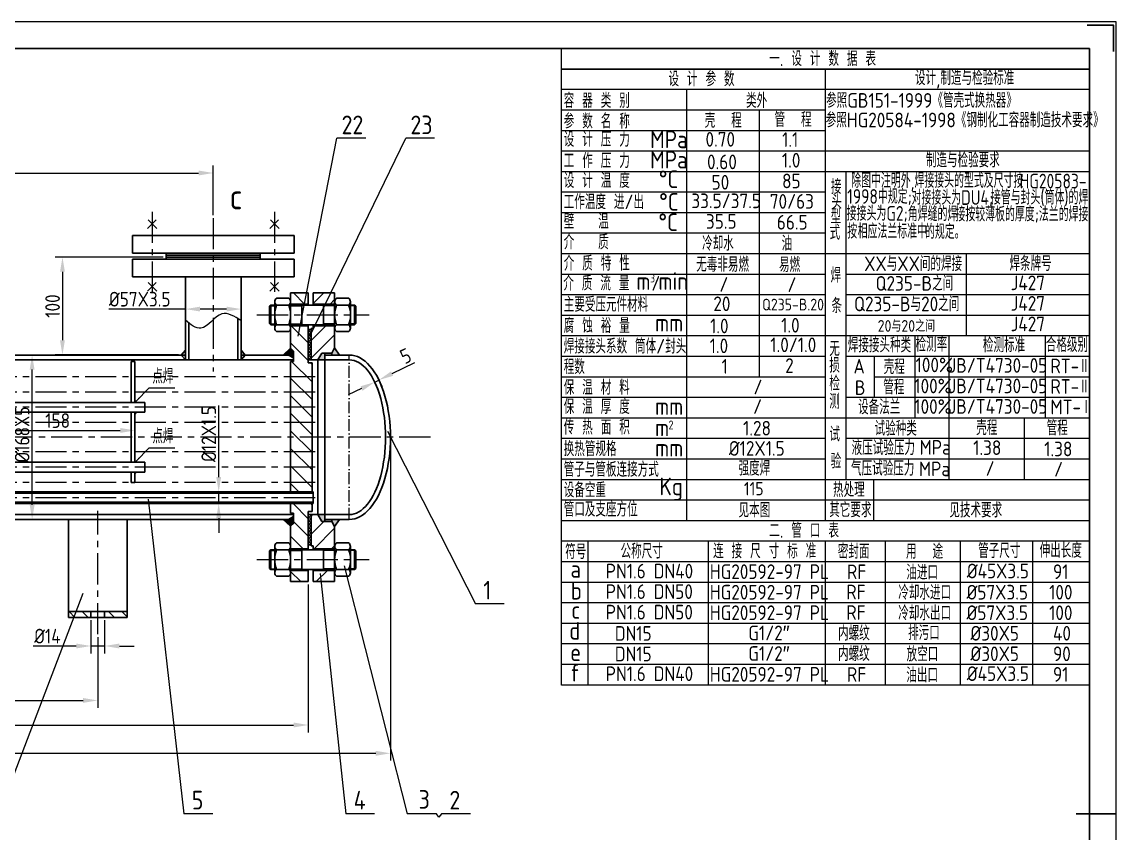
# Paper-space layout 'Gb A1 标题栏' of a CAD drawing. Extents: x 3562 to 5852, y -8842 to -7224.
# Drawn here: x 4735 to 5852, y -8053 to -7224 of the extents above; entities that cross this region are included whole.
import ezdxf

# ---------------------------------------------------------------- set-up
doc = ezdxf.new("R2010")
doc.units = 0
doc.linetypes.add('ACAD_ISO10W100', pattern=[18, 12, -3, 0, -3])
doc.linetypes.add('CENTER', pattern=[50.8, 31.75, -6.35, 6.35, -6.35])
doc.layers.get('Defpoints').update_dxf_attribs({"linetype": 'CONTINUOUS', "lineweight": 15})
for name, color, linetype, lineweight in [('一般注释', 5, 'CONTINUOUS', 15), ('中心线', 1, 'CENTER', 15), ('单点划线', 6, 'ACAD_ISO10W100', 15), ('可见轮廓线', 7, 'CONTINUOUS', 30), ('图框_内框线', 5, 'CONTINUOUS', 30), ('图框_外框线', 7, 'CONTINUOUS', 15), ('图框_角线', 5, 'CONTINUOUS', 30), ('填充剖面线', 3, 'CONTINUOUS', 15), ('尺寸标注', 5, 'CONTINUOUS', 15), ('细实线', 2, 'CONTINUOUS', 15)]:
    doc.layers.add(name, color=color, linetype=linetype, lineweight=lineweight)
doc.styles.get("Standard").update_dxf_attribs({"font": 'gbenor.shx', "bigfont": 'gbcbig.shx'})
doc.styles.add('STYLE3', font='gbenor.shx', dxfattribs={"height": 4, "bigfont": 'gbcbig.shx'})
doc.styles.add('件号及接点字头', font='gbenor.shx', dxfattribs={"height": 7, "bigfont": 'gbcbig.shx'})
doc.styles.add('工程字', font='gbenor.shx', dxfattribs={"bigfont": 'gbcbig.shx'})
doc.styles.add('管口名称', font='gbenor.shx', dxfattribs={"height": 10, "bigfont": 'gbcbig.shx'})
doc.dimstyles.new('GB-5', dxfattribs={"dimtxt": 5, "dimasz": 5, "dimexe": 2.5, "dimexo": 1, "dimgap": 0.875, "dimtad": 1, "dimdsep": 46, "dimtxsty": '工程字', "dimcen": 5, "dimadec": 0, "dimazin": 0, "dimtfac": 0.7, "dimtix": 1, "dimtmove": 0, "dimatfit": 3, "dimfxl": 0, "dimtzin": 0, "dimarcsym": 0})
pattern_1 = [(135, (8971.8913, 0), (1.7960512, 1.7960512), []), (45, (8971.8913, 0), (1.7960512, -1.7960512), [])]

# ---------------------------------------------------------------- blocks, each defined once
blk = doc.blocks.new('*D47')
at = {"layer": 'Defpoints', "color": 0}
for p in [(4901.6, -7512.6), (4901.6, -7517.5), (4958.6, -7512.6)]:
    blk.add_point(p, dxfattribs=at)
at = {"layer": '尺寸标注', "color": 0, "lineweight": -2}
for p, q in [((4901.6, -7517.5), (4823.3, -7517.5)), ((4901.6, -7515.6), (4901.6, -7525)), ((4943.6, -7517.5), (4916.6, -7517.5)), ((4958.6, -7515.6), (4958.6, -7525))]:
    blk.add_line(p, q, dxfattribs=at)
at = {"layer": '尺寸标注', "color": 0}
for points in [[(4916.6, -7515), (4916.6, -7520), (4901.6, -7517.5)], [(4943.6, -7515), (4943.6, -7520), (4958.6, -7517.5)]]:
    blk.add_solid(points, dxfattribs=at)
at = {"layer": '尺寸标注', "color": 0, "insert": (4854.9, -7507.4), "char_height": 15, "attachment_point": 5, "style": '工程字'}
blk.add_mtext('%%C57X3.5', dxfattribs=at)
blk = doc.blocks.new('*D48')
at = {"layer": 'Defpoints', "color": 0}
for p in [(4882, -7464.4), (4776, -7564.4), (4897.4, -7564.4)]:
    blk.add_point(p, dxfattribs=at)
at = {"layer": '尺寸标注', "color": 0, "lineweight": -2}
for p, q in [((4879, -7464.4), (4768.5, -7464.4)), ((4776, -7479.4), (4776, -7549.4)), ((4894.4, -7564.4), (4768.5, -7564.4))]:
    blk.add_line(p, q, dxfattribs=at)
at = {"layer": '尺寸标注', "color": 0}
for points in [[(4773.5, -7479.4), (4778.5, -7479.4), (4776, -7464.4)], [(4773.5, -7549.4), (4778.5, -7549.4), (4776, -7564.4)]]:
    blk.add_solid(points, dxfattribs=at)
at = {"layer": '尺寸标注', "color": 0, "insert": (4765.9, -7514.4), "char_height": 15, "attachment_point": 5, "rotation": 90, "style": '工程字'}
blk.add_mtext('100', dxfattribs=at)
blk = doc.blocks.new('*D49')
at = {"layer": 'Defpoints', "color": 0}
for p in [(4930.1, -7378.5), (4139.1, -7424.7), (4930.1, -7424.7)]:
    blk.add_point(p, dxfattribs=at)
at = {"layer": '尺寸标注', "color": 0, "lineweight": -2}
for p, q in [((4139.1, -7421.7), (4139.1, -7371)), ((4930.1, -7421.7), (4930.1, -7371)), ((4154.1, -7378.5), (4915.1, -7378.5))]:
    blk.add_line(p, q, dxfattribs=at)
at = {"layer": '尺寸标注', "color": 0}
for points in [[(4154.1, -7376), (4154.1, -7381), (4139.1, -7378.5)], [(4915.1, -7376), (4915.1, -7381), (4930.1, -7378.5)]]:
    blk.add_solid(points, dxfattribs=at)
at = {"layer": '尺寸标注', "color": 0, "insert": (4534.6, -7368.4), "char_height": 15, "attachment_point": 5, "style": '工程字'}
blk.add_mtext('791', dxfattribs=at)
blk = doc.blocks.new('*D50')
at = {"layer": 'Defpoints', "color": 0}
for p in [(4042.1, -7795.9), (5027.1, -7795.9), (5027.1, -7942.4)]:
    blk.add_point(p, dxfattribs=at)
at = {"layer": '尺寸标注', "color": 0, "lineweight": -2}
for p, q in [((4042.1, -7798.9), (4042.1, -7949.9)), ((5027.1, -7798.9), (5027.1, -7949.9)), ((4057.1, -7942.4), (5012.1, -7942.4))]:
    blk.add_line(p, q, dxfattribs=at)
at = {"layer": '尺寸标注', "color": 0}
for points in [[(4057.1, -7939.9), (4057.1, -7944.9), (4042.1, -7942.4)], [(5012.1, -7939.9), (5012.1, -7944.9), (5027.1, -7942.4)]]:
    blk.add_solid(points, dxfattribs=at)
at = {"layer": '尺寸标注', "color": 0, "insert": (4536.1, -7932.3), "char_height": 15, "attachment_point": 5, "style": '工程字'}
blk.add_mtext('985', dxfattribs=at)
blk = doc.blocks.new('*D51')
at = {"layer": 'Defpoints', "color": 0}
for p in [(4257.1, -7849.5), (4812.1, -7849.5), (4812.1, -7917.3)]:
    blk.add_point(p, dxfattribs=at)
at = {"layer": '尺寸标注', "color": 0, "lineweight": -2}
for p, q in [((4257.1, -7852.5), (4257.1, -7924.8)), ((4812.1, -7852.5), (4812.1, -7924.8)), ((4272.1, -7917.3), (4797.1, -7917.3))]:
    blk.add_line(p, q, dxfattribs=at)
at = {"layer": '尺寸标注', "color": 0}
for points in [[(4272.1, -7914.8), (4272.1, -7919.8), (4257.1, -7917.3)], [(4797.1, -7914.8), (4797.1, -7919.8), (4812.1, -7917.3)]]:
    blk.add_solid(points, dxfattribs=at)
at = {"layer": '尺寸标注', "color": 0, "insert": (4535.8, -7907.2), "char_height": 15, "attachment_point": 5, "style": '工程字'}
blk.add_mtext('555', dxfattribs=at)
blk = doc.blocks.new('*D53')
at = {"layer": 'Defpoints', "color": 0}
for p in [(5111.1, -7648.4), (3852.8, -7838.4), (5111.1, -7971.3)]:
    blk.add_point(p, dxfattribs=at)
at = {"layer": '尺寸标注', "color": 0, "lineweight": -2}
for p, q in [((5111.1, -7651.4), (5111.1, -7978.8)), ((3852.8, -7841.4), (3852.8, -7978.8)), ((3867.8, -7971.3), (5096.1, -7971.3))]:
    blk.add_line(p, q, dxfattribs=at)
at = {"layer": '尺寸标注', "color": 0}
for points in [[(3867.8, -7968.8), (3867.8, -7973.8), (3852.8, -7971.3)], [(5096.1, -7968.8), (5096.1, -7973.8), (5111.1, -7971.3)]]:
    blk.add_solid(points, dxfattribs=at)
at = {"layer": '尺寸标注', "color": 0, "insert": (4536.5, -7961.2), "char_height": 15, "attachment_point": 5, "style": '工程字'}
blk.add_mtext('1258', dxfattribs=at)
blk = doc.blocks.new('*D54')
at = {"layer": 'Defpoints', "color": 0}
for p in [(4626, -7564.4), (4745, -7564.4), (4626, -7732.4)]:
    blk.add_point(p, dxfattribs=at)
at = {"layer": '尺寸标注', "color": 0, "lineweight": -2}
for p, q in [((4629, -7564.4), (4752.5, -7564.4)), ((4745, -7717.4), (4745, -7579.4)), ((4629, -7732.4), (4752.5, -7732.4))]:
    blk.add_line(p, q, dxfattribs=at)
at = {"layer": '尺寸标注', "color": 0}
for points in [[(4742.5, -7579.4), (4747.5, -7579.4), (4745, -7564.4)], [(4742.5, -7717.4), (4747.5, -7717.4), (4745, -7732.4)]]:
    blk.add_solid(points, dxfattribs=at)
at = {"layer": '尺寸标注', "color": 0, "insert": (4734.8, -7645.7), "char_height": 15, "attachment_point": 5, "rotation": 90, "style": '工程字'}
blk.add_mtext('%%C168X5', dxfattribs=at)
blk = doc.blocks.new('*D59')
at = {"layer": 'Defpoints', "color": 0}
for p in [(4692.1, -7645.6), (4850.1, -7641.5), (4850.1, -7645.6)]:
    blk.add_point(p, dxfattribs=at)
at = {"layer": '尺寸标注', "color": 0, "lineweight": -2}
for p, q in [((4692.1, -7642.6), (4692.1, -7634)), ((4850.1, -7642.6), (4850.1, -7634)), ((4707.1, -7641.5), (4835.1, -7641.5))]:
    blk.add_line(p, q, dxfattribs=at)
at = {"layer": '尺寸标注', "color": 0}
for points in [[(4707.1, -7639), (4707.1, -7644), (4692.1, -7641.5)], [(4835.1, -7639), (4835.1, -7644), (4850.1, -7641.5)]]:
    blk.add_solid(points, dxfattribs=at)
at = {"layer": '尺寸标注', "color": 0, "insert": (4771.1, -7631.4), "char_height": 15, "attachment_point": 5, "style": '工程字'}
blk.add_mtext('158', dxfattribs=at)
blk = doc.blocks.new('*D60')
at = {"layer": 'Defpoints', "color": 0}
for p in [(4805.1, -7832.4), (4819.1, -7832.4), (4819.1, -7861.7)]:
    blk.add_point(p, dxfattribs=at)
at = {"layer": '尺寸标注', "color": 0, "lineweight": -2}
for p, q in [((4805.1, -7835.4), (4805.1, -7869.2)), ((4819.1, -7835.4), (4819.1, -7869.2)), ((4790.1, -7861.7), (4746.1, -7861.7)), ((4819.1, -7861.7), (4805.1, -7861.7)), ((4834.1, -7861.7), (4849.1, -7861.7))]:
    blk.add_line(p, q, dxfattribs=at)
at = {"layer": '尺寸标注', "color": 0}
for points in [[(4790.1, -7859.2), (4790.1, -7864.2), (4805.1, -7861.7)], [(4834.1, -7859.2), (4834.1, -7864.2), (4819.1, -7861.7)]]:
    blk.add_solid(points, dxfattribs=at)
at = {"layer": '尺寸标注', "color": 0, "insert": (4760.6, -7851.6), "char_height": 15, "attachment_point": 5, "style": '工程字'}
blk.add_mtext('%%C14', dxfattribs=at)
blk = doc.blocks.new('*D64')
at = {"layer": 'Defpoints', "color": 0}
for p in [(4935.6, -7704.2), (4947.4, -7704.2), (4947.4, -7716.2)]:
    blk.add_point(p, dxfattribs=at)
at = {"layer": '尺寸标注', "color": 0, "lineweight": -2}
for p, q in [((4935.6, -7689.2), (4935.6, -7615.9)), ((4944.4, -7704.2), (4928.1, -7704.2)), ((4935.6, -7716.2), (4935.6, -7704.2)), ((4944.4, -7716.2), (4928.1, -7716.2)), ((4935.6, -7731.2), (4935.6, -7746.2))]:
    blk.add_line(p, q, dxfattribs=at)
at = {"layer": '尺寸标注', "color": 0}
for points in [[(4933.1, -7689.2), (4938.1, -7689.2), (4935.6, -7704.2)], [(4933.1, -7731.2), (4938.1, -7731.2), (4935.6, -7716.2)]]:
    blk.add_solid(points, dxfattribs=at)
at = {"layer": '尺寸标注', "color": 0, "insert": (4925.5, -7645.1), "char_height": 15, "attachment_point": 5, "rotation": 90, "style": '工程字'}
blk.add_mtext('%%C12X1.5', dxfattribs=at)
blk = doc.blocks.new('*D68')
at = {"layer": 'Defpoints', "color": 0}
for p in [(5099.2, -7589.9), (5099.2, -7590), (5094.9, -7592)]:
    blk.add_point(p, dxfattribs=at)
at = {"layer": '尺寸标注', "color": 0, "lineweight": -2}
for p, q in [((5112.7, -7583.4), (5135.9, -7572.2)), ((5095, -7592.1), (5099.2, -7590)), ((5081.5, -7598.6), (5068, -7605.2)), ((5096.2, -7594.7), (5098.2, -7598.8)), ((5100.5, -7592.6), (5102.5, -7596.7))]:
    blk.add_line(p, q, dxfattribs=at)
at = {"layer": '尺寸标注', "color": 0}
for points in [[(5111.6, -7581.2), (5113.8, -7585.7), (5099.2, -7590)], [(5080.4, -7596.4), (5082.6, -7600.9), (5095, -7592.1)]]:
    blk.add_solid(points, dxfattribs=at)
at = {"layer": '尺寸标注', "color": 0, "insert": (5126.6, -7565.4), "char_height": 15, "attachment_point": 5, "rotation": 25.9163, "style": '工程字'}
blk.add_mtext('5', dxfattribs=at)

psp = doc.layouts.new('Gb A1 标题栏')

# ---------------------------------------------------------------- hatches: boundary and pattern name
at = {"layer": '可见轮廓线'}
h = psp.add_hatch(color=256, dxfattribs=at)
h.paths.add_polyline_path([(4958.551, -7559.44), (4962.721, -7564.44), (4958.551, -7569.44)])
h.paths.add_polyline_path([(4901.551, -7559.44), (4901.551, -7569.44), (4897.381, -7564.44)])
for points in [[(5009.051, -7557.44), (5012.051, -7560.44), (5012.051, -7567.44), (5006.855, -7564.44), (5001.291, -7564.44)], [(4850.051, -7610.934), (4850.051, -7612.852), (4851.553, -7612.852)], [(4850.051, -7624.77), (4850.051, -7622.852), (4851.553, -7622.852)], [(4850.051, -7672.111), (4850.051, -7674.029), (4851.553, -7674.029)], [(4850.051, -7685.946), (4850.051, -7684.029), (4851.553, -7684.029)], [(5009.051, -7739.44), (5012.051, -7736.44), (5012.051, -7729.44), (5006.855, -7732.44), (5001.291, -7732.44)]]:
    psp.add_hatch(color=256, dxfattribs=at).paths.add_polyline_path(points)
h = psp.add_hatch(color=256, dxfattribs=at)
h.paths.add_polyline_path([(5051.051, -7562.44), (5054.051, -7557.244), (5059.051, -7564.44), (5051.051, -7564.44)])
h.paths.add_polyline_path([(5041.051, -7562.44), (5044.051, -7562.44), (5044.051, -7569.44), (5037.01, -7569.44)])
h = psp.add_hatch(color=256, dxfattribs=at)
h.paths.add_polyline_path([(5059.051, -7732.44), (5054.051, -7739.636), (5051.051, -7734.44), (5051.051, -7732.44)])
h.paths.add_polyline_path([(5044.051, -7727.44), (5044.051, -7734.44), (5041.051, -7734.44), (5037.01, -7727.44)])
at = {"layer": '填充剖面线'}
h = psp.add_hatch(dxfattribs=at)
h.set_pattern_fill('ANSI31', color=256, scale=4, angle=90, style=0)
h.set_pattern_definition([(135, (97.211, 0), (-8.980256, -8.980256), [])])
h.paths.add_polyline_path([(5027.051, -7512.329), (5027.051, -7500.94), (5009.051, -7500.94), (5009.051, -7512.329)])
h.paths.add_polyline_path([(5009.051, -7557.44), (5012.051, -7560.44), (5012.051, -7570.94), (5009.051, -7570.94), (5009.051, -7586.675), (5031.051, -7586.675), (5031.051, -7572.44), (5027.051, -7572.44), (5027.051, -7534.551), (5009.051, -7534.551)])
h.paths.add_polyline_path([(5031.051, -7602.263), (5031.051, -7586.675), (5009.051, -7586.675), (5009.051, -7602.263)])
h.paths.add_polyline_path([(5031.051, -7617.852), (5031.051, -7602.263), (5009.051, -7602.263), (5009.051, -7617.852)])
h.paths.add_polyline_path([(5009.051, -7633.44), (5031.051, -7633.44), (5031.051, -7617.852), (5009.051, -7617.852)])
h.paths.add_polyline_path([(5009.051, -7633.44), (5009.051, -7648.44), (5031.051, -7648.44), (5031.051, -7644.44), (5031.051, -7633.44)])
h.paths.add_polyline_path([(5009.051, -7663.44), (5031.051, -7663.44), (5031.051, -7648.44), (5009.051, -7648.44)])
h.paths.add_polyline_path([(5031.051, -7679.029), (5031.051, -7663.44), (5009.051, -7663.44), (5009.051, -7679.029)])
h.paths.add_polyline_path([(5031.051, -7694.617), (5031.051, -7679.029), (5009.051, -7679.029), (5009.051, -7694.617)])
h.paths.add_polyline_path([(5031.051, -7704.206), (5031.051, -7694.617), (5009.051, -7694.617), (5009.051, -7704.206)])
h.paths.add_polyline_path([(5027.051, -7724.44), (5031.051, -7724.44), (5031.051, -7716.206), (5009.051, -7716.206), (5009.051, -7725.94), (5012.051, -7725.94), (5012.051, -7736.44), (5009.051, -7739.44), (5009.051, -7762.329), (5027.051, -7762.329)])
h.paths.add_polyline_path([(5027.051, -7795.94), (5027.051, -7784.551), (5009.051, -7784.551), (5009.051, -7795.94)])
h = psp.add_hatch(dxfattribs=at)
h.set_pattern_fill('ANSI31', color=256, scale=4, style=0)
h.set_pattern_definition([(45, (97.211, 0), (-8.980256, 8.980256), [])])
h.paths.add_polyline_path([(5032.051, -7500.94), (5032.051, -7512.329), (5054.051, -7512.329), (5054.051, -7500.94)])
h.paths.add_polyline_path([(5054.051, -7534.551), (5032.051, -7534.551), (5032.051, -7537.44), (5030.051, -7537.44), (5030.051, -7569.44), (5037.01, -7569.44), (5041.051, -7562.44), (5051.051, -7562.44), (5054.051, -7557.244)])
h.paths.add_polyline_path([(5030.051, -7759.44), (5032.051, -7759.44), (5032.051, -7762.329), (5054.051, -7762.329), (5054.051, -7739.636), (5051.051, -7734.44), (5041.051, -7734.44), (5037.01, -7727.44), (5030.051, -7727.44)])
h.paths.add_polyline_path([(5054.051, -7795.94), (5054.051, -7784.551), (5032.051, -7784.551), (5032.051, -7795.94)])
h = psp.add_hatch(dxfattribs=at)
h.set_pattern_fill('ANSI37', color=256, scale=0.8, style=0)
h.set_pattern_definition(pattern_1)
h.paths.add_polyline_path([(5027.051, -7538.44), (5030.051, -7538.44), (5030.051, -7569.44), (5027.051, -7569.44)])
h = psp.add_hatch(dxfattribs=at)
h.set_pattern_fill('ANSI37', color=256, scale=0.8, style=0)
h.set_pattern_definition(pattern_1)
h.paths.add_polyline_path([(5027.051, -7758.44), (5030.051, -7758.44), (5030.051, -7727.44), (5027.051, -7727.44)])
h = psp.add_hatch(dxfattribs=at)
h.set_pattern_fill('ANSI31', color=256, scale=3, style=0)
h.set_pattern_definition([(135, (8971.891, 0), (6.735192, 6.735192), [])])
h.paths.add_polyline_path([(4819.051, -7826.44), (4819.051, -7832.44), (4842.051, -7832.44), (4842.051, -7826.44)])
h.paths.add_polyline_path([(4805.051, -7832.44), (4805.051, -7826.44), (4782.051, -7826.44), (4782.051, -7832.44)])

# ---------------------------------------------------------------- linework, layer by layer
at = {"layer": '一般注释'}
for p, q in [((5285.81, -7901.552), (5285.81, -7251.364)), ((5555.472, -7733.761), (5555.472, -7272.338)), ((5016.702, -7545.184), (5056.441, -7342.975)), ((5028.735, -7545.184), (5126.776, -7342.975)), ((5085.806, -7342.975), (5056.441, -7342.975)), ((5156.14, -7342.975), (5126.776, -7342.975)), ((5605.229, -7565.971), (5605.229, -7607.919)), ((5108.115, -7642.354), (5197.919, -7818.47)), ((4863.419, -7711.784), (4900.099, -8032.984)), ((5555.472, -7901.552), (5555.472, -7754.735)), ((5616.664, -7901.552), (5616.664, -7754.735)), ((5693.492, -7901.552), (5693.492, -7754.735)), ((5767.289, -7901.552), (5767.289, -7754.735)), ((5063.736, -7779.774), (5127.982, -8032.984)), ((5039.346, -7787.759), (5065.491, -8032.984)), ((4796.73, -7808.124), (4710.499, -8032.984)), ((5227.284, -7818.47), (5197.919, -7818.47)), ((4929.464, -8032.984), (4900.099, -8032.984)), ((5094.855, -8032.984), (5065.491, -8032.984)), ((5158.041, -8032.984), (5127.982, -8032.984)), ((5160.628, -8036.654), (5158.041, -8032.984)), ((5163.298, -8032.984), (5160.628, -8036.654)), ((5192.663, -8032.984), (5163.298, -8032.984))]:
    psp.add_line(p, q, dxfattribs=at)
at = {"layer": '中心线'}
for p, q in [((4867.551, -7418.13), (4867.551, -7502.972)), ((4992.551, -7418.13), (4992.551, -7500.056)), ((4930.051, -7424.708), (4930.051, -7581.417)), ((4974.699, -7523.44), (5089.315, -7523.44)), ((5034.051, -7586.675), (4035.051, -7586.675)), ((5034.051, -7602.263), (4035.051, -7602.263)), ((5034.051, -7617.852), (4035.051, -7617.852)), ((5034.051, -7633.44), (4035.051, -7633.44)), ((5151.869, -7648.44), (3942.889, -7648.44)), ((5034.051, -7663.44), (4035.051, -7663.44)), ((5034.051, -7679.029), (4035.051, -7679.029)), ((5034.051, -7694.617), (4035.051, -7694.617)), ((5034.051, -7710.206), (4035.051, -7710.206)), ((4812.051, -7849.521), (4812.051, -7723.744)), ((4974.699, -7773.44), (5089.315, -7773.44))]:
    psp.add_line(p, q, dxfattribs=at)
at = {"layer": '单点划线'}
psp.add_line((5069.051, -7732.44), (5069.051, -7564.44), dxfattribs=at)
at = {"layer": '可见轮廓线'}
for p, q in [((4862.751, -7435.219), (4871.698, -7426.272)), ((4872.351, -7435.219), (4863.404, -7426.272)), ((4987.751, -7435.219), (4996.698, -7426.272)), ((4997.351, -7435.219), (4988.404, -7426.272)), ((4847.551, -7460.44), (4847.551, -7442.44)), ((4847.551, -7442.44), (5012.551, -7442.44)), ((5012.551, -7460.44), (5012.551, -7442.44)), ((4847.551, -7460.44), (5012.551, -7460.44)), ((4847.551, -7466.44), (5012.551, -7466.44)), ((4847.551, -7466.44), (4847.551, -7484.44)), ((4881.983, -7460.44), (4881.983, -7462.44)), ((4881.983, -7462.44), (4978.119, -7462.44)), ((4881.983, -7464.44), (4881.983, -7462.44)), ((4881.983, -7462.44), (4978.119, -7462.44)), ((4881.983, -7466.44), (4881.983, -7464.44)), ((4881.983, -7464.44), (4978.119, -7464.44)), ((4978.119, -7460.44), (4978.119, -7462.44)), ((4978.119, -7464.44), (4978.119, -7462.44)), ((4978.119, -7466.44), (4978.119, -7464.44)), ((5012.551, -7466.44), (5012.551, -7484.44)), ((4847.551, -7484.44), (5012.551, -7484.44)), ((4901.551, -7484.44), (4901.551, -7569.44)), ((4958.551, -7484.44), (4958.551, -7569.44)), ((4862.751, -7499.378), (4871.698, -7490.43)), ((4872.351, -7499.378), (4863.404, -7490.43)), ((4987.751, -7499.378), (4996.698, -7490.43)), ((4997.351, -7499.378), (4988.404, -7490.43)), ((4992.927, -7509.739), (4992.927, -7537.142)), ((4994.753, -7506.44), (5007.102, -7506.44)), ((5009.051, -7500.94), (5027.051, -7500.94)), ((5009.051, -7500.94), (5009.051, -7557.44)), ((5027.051, -7500.94), (5027.051, -7513.44)), ((5032.051, -7513.44), (5032.051, -7500.94)), ((5032.051, -7500.94), (5054.051, -7500.94)), ((5054.051, -7500.94), (5054.051, -7557.244)), ((5068.349, -7506.44), (5056, -7506.44)), ((5070.175, -7509.739), (5070.175, -7537.142)), ((4988.872, -7513.44), (4987.372, -7514.527)), ((4987.372, -7514.527), (4987.372, -7532.354)), ((4988.872, -7513.44), (4988.872, -7533.44)), ((4988.872, -7513.44), (4988.872, -7533.44)), ((4988.872, -7513.44), (4992.927, -7513.44)), ((4994.753, -7513.44), (5007.102, -7513.44)), ((5002.102, -7513.44), (5007.102, -7513.44)), ((5009.051, -7512.329), (5027.051, -7512.329)), ((5054.051, -7513.44), (5009.051, -7513.44)), ((5020.511, -7513.44), (5020.511, -7533.44)), ((5032.051, -7512.329), (5054.051, -7512.329)), ((5042.591, -7513.44), (5042.591, -7533.44)), ((5061, -7513.44), (5056, -7513.44)), ((5068.349, -7513.44), (5056, -7513.44)), ((5074.23, -7513.44), (5070.175, -7513.44)), ((5074.23, -7513.44), (5074.23, -7533.44)), ((5074.23, -7513.44), (5075.73, -7514.527)), ((5074.23, -7513.44), (5074.23, -7533.44)), ((5075.73, -7514.527), (5075.73, -7532.354)), ((4905.051, -7531.755), (4905.051, -7569.44)), ((4955.051, -7527.19), (4955.051, -7569.44)), ((4988.872, -7533.44), (4987.372, -7532.354)), ((4988.872, -7533.44), (4992.927, -7533.44)), ((4994.753, -7533.44), (5007.102, -7533.44)), ((5002.102, -7533.44), (5007.102, -7533.44)), ((5054.051, -7533.44), (5009.051, -7533.44)), ((5027.051, -7533.44), (5027.051, -7572.44)), ((5032.051, -7537.44), (5032.051, -7533.44)), ((5068.349, -7533.44), (5056, -7533.44)), ((5061, -7533.44), (5056, -7533.44)), ((5074.23, -7533.44), (5070.175, -7533.44)), ((5074.23, -7533.44), (5075.73, -7532.354)), ((4994.753, -7540.44), (5007.102, -7540.44)), ((5009.051, -7534.551), (5027.051, -7534.551)), ((5027.051, -7538.44), (5030.051, -7538.44)), ((5032.051, -7537.44), (5030.051, -7537.44)), ((5030.051, -7537.44), (5030.051, -7569.44)), ((5032.051, -7534.551), (5054.051, -7534.551)), ((5068.349, -7540.44), (5056, -7540.44)), ((4901.551, -7564.44), (4167.551, -7564.44)), ((4901.551, -7559.44), (4897.381, -7564.44)), ((4901.551, -7569.44), (4897.381, -7564.44)), ((4958.551, -7559.44), (4962.721, -7564.44)), ((5012.051, -7564.44), (4958.551, -7564.44)), ((4958.551, -7569.44), (4962.721, -7564.44)), ((5009.051, -7557.44), (5001.291, -7564.44)), ((5012.051, -7567.44), (5006.855, -7564.44)), ((5012.051, -7560.44), (5009.051, -7557.44)), ((5012.051, -7560.44), (5012.051, -7570.94)), ((5012.051, -7560.44), (5012.051, -7570.94)), ((5041.051, -7562.44), (5037.01, -7569.44)), ((5041.051, -7562.44), (5051.051, -7562.44)), ((5044.051, -7569.44), (5044.051, -7562.44)), ((5044.051, -7564.44), (5069.051, -7564.44)), ((5051.051, -7562.44), (5054.051, -7557.244)), ((5051.051, -7562.44), (5051.051, -7564.44)), ((5059.051, -7564.44), (5054.051, -7557.244)), ((5012.051, -7569.44), (4057.051, -7569.44)), ((4846.051, -7570.94), (4846.051, -7612.852)), ((4846.051, -7570.94), (4850.051, -7570.94)), ((4850.051, -7570.94), (4850.051, -7612.852)), ((5009.051, -7570.94), (5009.051, -7704.206)), ((5012.051, -7570.94), (5009.051, -7570.94)), ((5027.051, -7569.44), (5069.051, -7569.44)), ((5027.051, -7572.44), (5031.051, -7572.44)), ((5031.051, -7572.44), (5031.051, -7644.44)), ((5037.01, -7645.94), (5037.01, -7569.44)), ((5044.051, -7645.94), (5044.051, -7569.44)), ((4851.553, -7612.852), (4850.051, -7610.934)), ((4860.051, -7622.852), (4046.653, -7622.852)), ((4860.051, -7612.852), (4046.654, -7612.852)), ((4846.051, -7622.852), (4846.051, -7674.029)), ((4851.553, -7622.852), (4850.051, -7624.77)), ((4850.051, -7622.852), (4850.051, -7674.029)), ((4860.051, -7612.852), (4860.051, -7622.852)), ((5031.051, -7644.44), (5031.051, -7704.206)), ((5037.01, -7727.44), (5037.01, -7645.94)), ((5044.051, -7727.44), (5044.051, -7645.94)), ((4860.051, -7674.029), (4046.653, -7674.029)), ((4851.553, -7674.029), (4850.051, -7672.111)), ((4860.051, -7684.029), (4860.051, -7674.029)), ((4860.051, -7684.029), (4046.654, -7684.029)), ((4846.051, -7684.029), (4846.051, -7694.617)), ((4851.553, -7684.029), (4850.051, -7685.946)), ((4850.051, -7684.029), (4850.051, -7694.617)), ((4846.051, -7694.617), (4850.051, -7694.617)), ((5032.051, -7704.206), (4037.051, -7704.206)), ((5032.051, -7705.706), (4037.051, -7705.706)), ((5032.051, -7704.206), (5032.051, -7716.206)), ((5032.051, -7714.706), (4037.051, -7714.706)), ((5032.051, -7716.206), (4037.051, -7716.206)), ((5009.051, -7716.206), (5009.051, -7725.94)), ((5031.051, -7716.206), (5031.051, -7724.44)), ((5012.051, -7727.44), (4057.051, -7727.44)), ((5012.051, -7732.44), (4548.551, -7732.44)), ((4782.051, -7832.44), (4782.051, -7732.44)), ((4842.051, -7832.44), (4842.051, -7732.44)), ((5009.051, -7739.44), (5001.291, -7732.44)), ((5012.051, -7729.44), (5006.855, -7732.44)), ((5012.051, -7725.94), (5009.051, -7725.94)), ((5012.051, -7736.44), (5012.051, -7725.94)), ((5012.051, -7736.44), (5012.051, -7725.94)), ((5027.051, -7724.44), (5031.051, -7724.44)), ((5027.051, -7763.44), (5027.051, -7724.44)), ((5027.051, -7727.44), (5069.051, -7727.44)), ((5030.051, -7759.44), (5030.051, -7727.44)), ((5041.051, -7734.44), (5037.01, -7727.44)), ((5041.051, -7734.44), (5051.051, -7734.44)), ((5044.051, -7727.44), (5044.051, -7734.44)), ((5044.051, -7732.44), (5069.051, -7732.44)), ((5051.051, -7734.44), (5051.051, -7732.44)), ((5051.051, -7734.44), (5054.051, -7739.636)), ((5059.051, -7732.44), (5054.051, -7739.636)), ((5012.051, -7736.44), (5009.051, -7739.44)), ((5009.051, -7739.44), (5009.051, -7795.94)), ((5054.051, -7795.94), (5054.051, -7739.636)), ((4994.753, -7756.44), (5007.102, -7756.44)), ((5068.349, -7756.44), (5056, -7756.44)), ((4988.872, -7763.44), (4987.372, -7764.527)), ((4987.372, -7782.354), (4987.372, -7764.527)), ((4988.872, -7763.44), (4992.927, -7763.44)), ((4988.872, -7783.44), (4988.872, -7763.44)), ((4988.872, -7783.44), (4988.872, -7763.44)), ((4992.927, -7787.142), (4992.927, -7759.739)), ((4994.753, -7763.44), (5007.102, -7763.44)), ((5002.102, -7763.44), (5007.102, -7763.44)), ((5009.051, -7762.329), (5027.051, -7762.329)), ((5054.051, -7763.44), (5009.051, -7763.44)), ((5020.511, -7783.44), (5020.511, -7763.44)), ((5027.051, -7758.44), (5030.051, -7758.44)), ((5032.051, -7759.44), (5030.051, -7759.44)), ((5032.051, -7759.44), (5032.051, -7763.44)), ((5032.051, -7762.329), (5054.051, -7762.329)), ((5042.591, -7783.44), (5042.591, -7763.44)), ((5061, -7763.44), (5056, -7763.44)), ((5068.349, -7763.44), (5056, -7763.44)), ((5070.175, -7787.142), (5070.175, -7759.739)), ((5074.23, -7763.44), (5070.175, -7763.44)), ((5074.23, -7783.44), (5074.23, -7763.44)), ((5074.23, -7763.44), (5075.73, -7764.527)), ((5074.23, -7783.44), (5074.23, -7763.44)), ((5075.73, -7782.354), (5075.73, -7764.527)), ((4988.872, -7783.44), (4987.372, -7782.354)), ((4988.872, -7783.44), (4992.927, -7783.44)), ((4994.753, -7783.44), (5007.102, -7783.44)), ((4994.753, -7790.44), (5007.102, -7790.44)), ((5002.102, -7783.44), (5007.102, -7783.44)), ((5054.051, -7783.44), (5009.051, -7783.44)), ((5009.051, -7784.551), (5027.051, -7784.551)), ((5027.051, -7795.94), (5027.051, -7783.44)), ((5032.051, -7783.44), (5032.051, -7795.94)), ((5032.051, -7784.551), (5054.051, -7784.551)), ((5068.349, -7783.44), (5056, -7783.44)), ((5061, -7783.44), (5056, -7783.44)), ((5068.349, -7790.44), (5056, -7790.44)), ((5074.23, -7783.44), (5070.175, -7783.44)), ((5074.23, -7783.44), (5075.73, -7782.354)), ((5009.051, -7795.94), (5027.051, -7795.94)), ((5032.051, -7795.94), (5054.051, -7795.94)), ((4782.051, -7826.44), (4842.051, -7826.44)), ((4782.051, -7832.44), (4842.051, -7832.44)), ((4805.051, -7832.44), (4805.051, -7826.44)), ((4819.051, -7832.44), (4819.051, -7826.44))]:
    psp.add_line(p, q, dxfattribs=at)
for centre, radius, start, end in [((4997.184, -7509.94), 4.262, 124.786442, 235.213558), ((5004.671, -7509.94), 4.262, 304.786442, 55.213558), ((5058.432, -7509.94), 4.262, 124.786442, 235.213558), ((5065.918, -7509.94), 4.262, 304.786442, 55.213558), ((5019.43, -7523.44), 26.627, 157.940722, 202.059278), ((4982.425, -7523.44), 26.627, 337.940722, 22.059278), ((5080.678, -7523.44), 26.627, 157.940722, 202.059278), ((5043.672, -7523.44), 26.627, 337.940722, 22.059278), ((4997.184, -7536.94), 4.262, 124.786442, 235.213558), ((5004.671, -7536.94), 4.262, 304.786442, 55.213558), ((5058.432, -7536.94), 4.262, 124.786442, 235.213558), ((5065.918, -7536.94), 4.262, 304.786442, 55.213558), ((4997.184, -7759.94), 4.262, 124.786442, 235.213558), ((5004.671, -7759.94), 4.262, 304.786442, 55.213558), ((5058.432, -7759.94), 4.262, 124.786442, 235.213558), ((5065.918, -7759.94), 4.262, 304.786442, 55.213558), ((5019.43, -7773.44), 26.627, 157.940722, 202.059278), ((4982.425, -7773.44), 26.627, 337.940722, 22.059278), ((5080.678, -7773.44), 26.627, 157.940722, 202.059278), ((5043.672, -7773.44), 26.627, 337.940722, 22.059278), ((4997.184, -7786.94), 4.262, 124.786442, 235.213558), ((5004.671, -7786.94), 4.262, 304.786442, 55.213558), ((5058.432, -7786.94), 4.262, 124.786442, 235.213558), ((5065.918, -7786.94), 4.262, 304.786442, 55.213558)]:
    psp.add_arc(centre, radius, start, end, dxfattribs=at)
at = {"layer": '可见轮廓线', "extrusion": (0, 0, -1)}
for major_axis, ratio in [((0, -84), 0.5), ((0, -79), 0.46835443)]:
    psp.add_ellipse((5069.051, -7648.44), major_axis=major_axis, ratio=ratio, start_param=3.14159265, end_param=6.28318531, dxfattribs=at)
at = {"layer": '图框_内框线'}
for p, q in [((5825.135, -7251.364), (3629.698, -7251.364)), ((5825.135, -8814.865), (5825.135, -7251.364)), ((5825.135, -7272.338), (5285.81, -7272.338))]:
    psp.add_line(p, q, dxfattribs=at)
psp.add_lwpolyline([(5811.516, -8033.115), (5852.374, -8033.115)], dxfattribs=at)
at = {"layer": '图框_外框线'}
psp.add_lwpolyline([(3561.601, -8842.103), (5852.374, -8842.103), (5852.374, -7224.126), (3561.601, -7224.126)], close=True, dxfattribs=at)
at = {"layer": '图框_角线', "flags": 128}
psp.add_lwpolyline([(5822.816, -7227.53), (5849.782, -7227.53), (5849.782, -7254.496)], dxfattribs=at)
at = {"layer": '尺寸标注'}
for p, q in [((5825.135, -7293.312), (5285.81, -7293.312)), ((5413.353, -7293.312), (5413.353, -7733.761)), ((5555.472, -7314.286), (5285.81, -7314.286)), ((5487.89, -7314.286), (5487.89, -7586.945)), ((5555.472, -7335.26), (5285.81, -7335.26)), ((5825.135, -7356.233), (5285.81, -7356.233)), ((5825.135, -7377.207), (5285.81, -7377.207)), ((5576.184, -7377.207), (5576.184, -7691.814)), ((5555.472, -7398.181), (5285.81, -7398.181)), ((5555.472, -7419.155), (5285.81, -7419.155)), ((5555.472, -7440.128), (5285.81, -7440.128)), ((5555.472, -7461.102), (5285.81, -7461.102)), ((5825.135, -7461.102), (5555.472, -7461.102)), ((5699.136, -7461.102), (5699.136, -7544.997)), ((5555.472, -7482.076), (5285.81, -7482.076)), ((5825.135, -7482.076), (5576.184, -7482.076)), ((5555.472, -7503.05), (5285.81, -7503.05)), ((5825.135, -7503.05), (5576.184, -7503.05)), ((5555.472, -7524.024), (5285.81, -7524.024)), ((5825.135, -7524.024), (5576.184, -7524.024)), ((5555.472, -7544.997), (5285.81, -7544.997)), ((5825.135, -7544.997), (5555.472, -7544.997)), ((5646.601, -7544.997), (5646.601, -7628.893)), ((5681.536, -7544.997), (5681.536, -7691.814)), ((5779.98, -7544.997), (5779.98, -7628.893)), ((5555.472, -7565.971), (5285.81, -7565.971)), ((5825.135, -7565.971), (5576.184, -7565.971)), ((5555.472, -7586.945), (5285.81, -7586.945)), ((5825.135, -7586.945), (5605.229, -7586.945)), ((5555.472, -7607.919), (5285.81, -7607.919)), ((5825.135, -7607.919), (5576.184, -7607.919)), ((5555.472, -7628.893), (5285.81, -7628.893)), ((5825.135, -7628.893), (5555.472, -7628.893)), ((5758.507, -7628.893), (5758.507, -7691.814)), ((5555.472, -7649.866), (5285.81, -7649.866)), ((5825.135, -7649.866), (5576.184, -7649.866)), ((5555.472, -7670.84), (5285.81, -7670.84)), ((5825.135, -7670.84), (5576.184, -7670.84)), ((5825.135, -7691.814), (5285.81, -7691.814)), ((5604.41, -7691.814), (5604.41, -7733.761)), ((5825.135, -7712.788), (5285.81, -7712.788)), ((5825.135, -7733.761), (5285.81, -7733.761)), ((5825.135, -7754.735), (5285.81, -7754.735)), ((5312.782, -7754.735), (5312.782, -7901.552)), ((5435.698, -7754.735), (5435.698, -7901.552)), ((5825.135, -7775.709), (5285.81, -7775.709)), ((5825.135, -7796.683), (5285.81, -7796.683)), ((5825.135, -7817.657), (5285.81, -7817.657)), ((5825.135, -7838.63), (5285.81, -7838.63)), ((5825.135, -7859.604), (5285.81, -7859.604)), ((5825.135, -7880.578), (5285.81, -7880.578)), ((5825.135, -7901.552), (5285.81, -7901.552))]:
    psp.add_line(p, q, dxfattribs=at)
at = {"layer": '细实线'}
for p, q in [((4988.872, -7514.19), (4992.927, -7514.19)), ((5009.051, -7514.19), (5020.511, -7514.19)), ((5054.051, -7514.19), (5042.591, -7514.19)), ((5074.23, -7514.19), (5070.175, -7514.19)), ((4988.872, -7532.69), (4992.927, -7532.69)), ((5009.051, -7532.69), (5020.511, -7532.69)), ((5054.051, -7532.69), (5042.591, -7532.69)), ((5074.23, -7532.69), (5070.175, -7532.69)), ((4988.872, -7764.19), (4992.927, -7764.19)), ((5009.051, -7764.19), (5020.511, -7764.19)), ((5054.051, -7764.19), (5042.591, -7764.19)), ((5074.23, -7764.19), (5070.175, -7764.19)), ((4988.872, -7782.69), (4992.927, -7782.69)), ((5009.051, -7782.69), (5020.511, -7782.69)), ((5054.051, -7782.69), (5042.591, -7782.69)), ((5074.23, -7782.69), (5070.175, -7782.69))]:
    psp.add_line(p, q, dxfattribs=at)
psp.add_spline([(4958.551, -7529.418), (4938.955, -7522.403), (4917.453, -7537.091), (4901.551, -7528.98)], degree=3, dxfattribs=at)

# ---------------------------------------------------------------- texts
at = {"layer": '一般注释'}
for s, height, style, p in [('一. 设 计 数 据 表', 14.98128, '工程字', (5497.978, -7269.241)), ('设 计 参 数', 14.9813, '工程字', (5395.056, -7289.877)), ('设计,制造与检验标准', 14.9813, '工程字', (5646.938, -7288.734)), ('容 器 类 别', 14.9813, '工程字', (5288.076, -7312.02)), ('类外', 14.9813, '工程字', (5474.348, -7312.02)), ('参照GB151-1999《管壳式换热器》', 14.98128, '工程字', (5556.095, -7311.822)), ('22', 19.0671, '件号及接点字头', (5061.17, -7338.88)), ('23', 19.0671, '件号及接点字头', (5131.504, -7338.88)), ('参 数 名 称', 14.9813, '工程字', (5288.076, -7333.05)), ('壳  程', 14.9813, '工程字', (5432.132, -7332.293)), ('管  程', 14.9813, '工程字', (5503.446, -7331.478)), ('参照HG20584-1998《钢制化工容器制造技术要求》', 14.98128, '工程字', (5555.702, -7331.84)), ('设 计 压 力', 14.9813, '工程字', (5288.076, -7351.686)), (' MPa', 17.9775, '工程字', (5366.543, -7353.133)), ('0.70', 14.9813, '工程字', (5432.912, -7351.606)), ('1.1', 14.9813, '工程字', (5511.147, -7351.89)), ('工 作 压 力', 14.9813, '工程字', (5288.076, -7373.411)), (' MPa', 17.9775, '工程字', (5366.543, -7373.881)), ('0.60', 14.9813, '工程字', (5434.458, -7374.688)), ('1.0', 14.9813, '工程字', (5510.973, -7372.994)), ('制造与检验要求', 14.9813, '工程字', (5658.037, -7372.778)), ('设 计 温 度', 14.9813, '工程字', (5288.076, -7393.746)), (' °C', 17.9775, '工程字', (5375.446, -7393.906)), ('50', 14.9813, '工程字', (5439.108, -7395.461)), ('85', 14.9813, '工程字', (5511.17, -7394.131)), ('接', 14.981, '工程字', (5561.004, -7399.988)), ('工作温度 进/出', 14.9813, '工程字', (5288.076, -7415.471)), (' °C', 17.9775, '工程字', (5375.816, -7416.947)), ('33.5/37.5', 14.9813, '工程字', (5418.446, -7414.428)), ('70/63', 14.9813, '工程字', (5498.566, -7414.993)), ('头', 14.981, '工程字', (5561.528, -7415.574)), ('壁   温', 14.9813, '工程字', (5288.076, -7435.486)), (' °C', 17.9775, '工程字', (5375.075, -7437.808)), ('35.5', 14.9813, '工程字', (5433.33, -7435.447)), ('66.5', 14.9813, '工程字', (5505.723, -7436.289)), ('型', 14.981, '工程字', (5560.721, -7430.348)), ('式', 14.981, '工程字', (5559.643, -7446.691)), ('介   质', 14.9813, '工程字', (5288.076, -7456.516)), ('冷却水', 14.9813, '工程字', (5429.446, -7457.898)), ('油', 14.981, '工程字', (5510.655, -7457.865)), ('介 质 特 性', 14.9813, '工程字', (5288.076, -7478.249)), ('无毒非易燃', 14.9813, '工程字', (5423.375, -7479.449)), ('易燃', 14.9813, '工程字', (5508.017, -7479.665)), ('XX与XX间的焊接', 14.9813, '工程字', (5595.029, -7478.695)), ('焊条牌号', 14.9813, '工程字', (5743.438, -7478.501)), ('焊', 14.981, '工程字', (5560.684, -7490.399)), ('介 质 流 量', 14.9813, '工程字', (5287.644, -7498.55)), ('m', 17.978, '工程字', (5362.313, -7497.876)), ('3', 8.172, '工程字', (5376.392, -7490.197)), ('/', 14.981, '工程字', (5377.566, -7498.741)), ('min', 17.9775, '工程字', (5384.808, -7497.876)), ('/', 14.981, '工程字', (5447.047, -7499.823)), ('/', 14.981, '工程字', (5516.618, -7500.039)), ('Q235-B之间', 14.9813, '工程字', (5606.688, -7498.771)), ('J427', 14.9813, '工程字', (5744.763, -7498.202)), ('主要受压元件材料', 14.9813, '工程字', (5288.076, -7520.253)), ('20', 14.9813, '工程字', (5440.903, -7519.609)), ('Q235-B.20', 12, '工程字', (5490.722, -7518.908)), ('条', 14.981, '工程字', (5561.544, -7521.545)), ('Q235-B与20之间', 14.98128, '工程字', (5584.663, -7519.745)), ('J427', 14.9813, '工程字', (5744.763, -7519.175)), ('腐 蚀 裕 量', 14.9813, '工程字', (5288.076, -7541.917)), ('mm', 17.9775, '工程字', (5381.351, -7540.434)), ('1.0', 14.9813, '工程字', (5437.551, -7542.257)), ('1.0', 14.9813, '工程字', (5510.183, -7541.528)), ('20与20之间', 12, '工程字', (5608.843, -7540.719)), ('J427', 14.9813, '工程字', (5744.763, -7540.149)), ('焊接接头种类', 14.9813, '工程字', (5578.264, -7561.741)), ('检测率', 14.9813, '工程字', (5647.521, -7561.076)), ('检测标准', 14.9813, '工程字', (5716.297, -7561.602)), ('合格级别', 14.9813, '工程字', (5780.559, -7561.339)), ('焊接接头系数 筒体/封头', 14.98128, '工程字', (5288.076, -7562.947)), ('1.0', 14.9813, '工程字', (5437.166, -7562.554)), ('1.0/1.0', 14.9813, '工程字', (5499.121, -7561.521)), ('无', 14.981, '工程字', (5559.386, -7565.535)), ('程数', 14.9813, '工程字', (5288.076, -7583.977)), ('损', 14.981, '工程字', (5559.386, -7582.474)), ('壳程', 14.9813, '工程字', (5614.983, -7583.874)), ('100%', 14.9813, '工程字', (5647.551, -7582.035)), ('JB/T4730-05', 14.98128, '工程字', (5681.256, -7582.527)), ('点焊', 15, 'STYLE3', (4867.842, -7593.619)), ('1', 14.981, '工程字', (5449.359, -7583.523)), ('2', 14.981, '工程字', (5514.332, -7582.749)), ('A', 14.981, '工程字', (5584.115, -7583.361)), ('RT-Ⅱ', 14.9813, '工程字', (5785.286, -7583.128)), ('保 温 材 料', 14.9813, '工程字', (5288.076, -7605.007)), ('/', 14.981, '工程字', (5481.922, -7604.553)), ('检', 14.981, '工程字', (5559.386, -7600.891)), ('管程', 14.9813, '工程字', (5614.517, -7604.631)), ('100%', 14.9813, '工程字', (5646.237, -7603.576)), ('JB/T4730-05', 14.98128, '工程字', (5681.256, -7603.501)), ('RT-Ⅱ', 14.9813, '工程字', (5785.286, -7604.102)), ('B', 14.981, '工程字', (5585.43, -7605.275)), ('保 温 厚 度', 14.9813, '工程字', (5288.076, -7624.68)), ('/', 14.981, '工程字', (5481.519, -7624.559)), ('测', 14.981, '工程字', (5559.386, -7619.307)), ('设备法兰', 14.9813, '工程字', (5588.79, -7625.051)), ('100%', 14.9813, '工程字', (5646.237, -7624.55)), ('JB/T4730-05', 14.98128, '工程字', (5681.256, -7624.475)), ('MT-Ⅰ', 14.9813, '工程字', (5785.286, -7625.002)), ('mm', 17.9775, '工程字', (5381.351, -7625.65)), ('传 热 面 积', 14.9813, '工程字', (5288.076, -7645.71)), ('m', 17.978, '工程字', (5381.351, -7647.416)), ('1.28', 14.9813, '工程字', (5471.259, -7646.684)), ('试验种类', 14.9813, '工程字', (5605.667, -7646.889)), ('壳程', 14.9813, '工程字', (5709.434, -7646.275)), ('管程', 14.9813, '工程字', (5781.45, -7646.389)), ('点焊', 15, 'STYLE3', (4867.842, -7654.796)), ('试', 14.981, '工程字', (5559.494, -7652.758)), ('换热管规格', 14.9813, '工程字', (5288.076, -7667.756)), ('mm', 17.9775, '工程字', (5381.351, -7668.176)), ('%%C12X1.5', 14.9813, '工程字', (5456.724, -7667.335)), ('液压试验压力', 14.9813, '工程字', (5582.168, -7666.677)), ('MPa', 14.9813, '工程字', (5651.597, -7666.266)), ('1.38', 14.9813, '工程字', (5706.375, -7666.583)), ('1.38', 14.9813, '工程字', (5778.936, -7667.896)), ('验', 14.981, '工程字', (5560.749, -7680.251)), ('管子与管板连接方式', 14.9813, '工程字', (5288.076, -7688.785)), ('强度焊', 14.9813, '工程字', (5466.681, -7687.629)), ('气压试验压力', 14.9813, '工程字', (5581.572, -7687.698)), ('MPa', 14.9813, '工程字', (5650.937, -7688.211)), ('/', 14.981, '工程字', (5719.09, -7687.824)), ('/', 14.981, '工程字', (5788.958, -7688.66)), ('Kg', 17.9775, '工程字', (5385.878, -7707.69)), ('设备空重', 14.9813, '工程字', (5288.076, -7709.872)), ('115', 13.6193, '工程字', (5472.18, -7707.786)), ('热处理', 14.9813, '工程字', (5563.201, -7709.507)), ('管口及支座方位', 14.9813, '工程字', (5288.076, -7729.545)), ('见本图', 14.9813, '工程字', (5466.692, -7730.337)), ('其它要求', 14.9813, '工程字', (5559.364, -7730.161)), ('见技术要求', 14.9813, '工程字', (5682.013, -7730.413)), ('二. 管 口 表', 14.9813, '工程字', (5497.978, -7751.204)), ('符号', 14.9813, '工程字', (5289.541, -7772.793)), ('公称尺寸', 14.9813, '工程字', (5346.151, -7772.304)), ('连 接 尺 寸 标 准', 14.98128, '工程字', (5440.716, -7772.158)), ('密封面', 14.9813, '工程字', (5568.077, -7772.55)), ('用  途', 14.9813, '工程字', (5637.808, -7772.55)), ('管子尺寸', 14.9813, '工程字', (5711.462, -7771.897)), ('伸出长度', 14.9813, '工程字', (5774.247, -7771.637)), ('PN1.6 DN40', 14.9813, '工程字', (5330.979, -7792.656)), ('HG20592-97 PL', 15, '工程字', (5437.324, -7793.254)), ('RF', 14.9813, '工程字', (5577.372, -7793.458)), ('油进口', 14.9813, '工程字', (5638.048, -7793.962)), ('%%C45X3.5', 14.9813, '工程字', (5699.851, -7792.567)), ('91', 14.9813, '工程字', (5787.902, -7793.259)), ('1', 19.067, '件号及接点字头', (5205.943, -7814.192)), ('PN1.6 DN50', 14.9813, '工程字', (5330.979, -7813.63)), ('HG20592-97 PL', 15, '工程字', (5437.324, -7814.227)), ('RF', 14.9813, '工程字', (5576.722, -7814.045)), ('冷却水进口', 14.9813, '工程字', (5629.838, -7814.526)), ('%%C57X3.5', 14.9813, '工程字', (5699.543, -7814.233)), ('100', 14.9813, '工程字', (5783.922, -7814.233)), ('PN1.6 DN50', 14.9813, '工程字', (5330.979, -7834.603)), ('HG20592-97 PL', 15, '工程字', (5437.324, -7835.201)), ('RF', 14.9813, '工程字', (5576.722, -7835.019)), ('冷却水出口', 14.9813, '工程字', (5629.838, -7835.499)), ('%%C57X3.5', 14.9813, '工程字', (5699.543, -7835.207)), ('100', 14.9813, '工程字', (5783.922, -7835.207)), ('DN15', 14.9813, '工程字', (5340.276, -7856.354)), ('G1/2″', 15, '工程字', (5476.664, -7855.888)), ('内螺纹', 14.9813, '工程字', (5568.332, -7856.104)), ('排污口', 14.9813, '工程字', (5639.846, -7855.743)), ('%%C30X5', 14.9813, '工程字', (5703.565, -7856.18)), ('40', 14.9813, '工程字', (5787.924, -7856.18)), ('DN15', 14.9813, '工程字', (5340.276, -7877.327)), ('G1/2″', 15, '工程字', (5476.664, -7876.862)), ('内螺纹', 14.9813, '工程字', (5568.332, -7877.077)), ('放空口', 14.9813, '工程字', (5638.324, -7877.447)), ('%%C30X5', 14.9813, '工程字', (5703.565, -7877.154)), ('90', 14.9813, '工程字', (5787.924, -7877.154)), ('PN1.6 DN40', 14.9813, '工程字', (5330.979, -7897.525)), ('HG20592-97 PL', 15, '工程字', (5437.324, -7898.122)), ('RF', 14.9813, '工程字', (5577.372, -7898.327)), ('油出口', 14.9813, '工程字', (5638.048, -7898.831)), ('%%C45X3.5', 14.9813, '工程字', (5699.851, -7897.436)), ('91', 14.9813, '工程字', (5787.902, -7898.128)), ('5', 19.067, '件号及接点字头', (4908.123, -8028.706)), ('4', 19.067, '件号及接点字头', (5073.515, -8028.706)), ('3', 19.067, '件号及接点字头', (5139.875, -8027.917)), ('2', 19.067, '件号及接点字头', (5171.322, -8028.706))]:
    psp.add_text(s, height=height, dxfattribs=dict(at, style=style)).set_placement(p)
at = {"layer": '一般注释', "style": '工程字', "width": 0.9}
for s, height, p in [('除图中注明外,焊接接头的型式及尺寸按', 14.98128, (5581.781, -7393.687)), ('HG20583-', 14.9813, (5753.803, -7394.26)), ('1998中规定;', 14.9813, (5577.673, -7409.943)), ('对接接头为DU4;', 14.9813, (5643.446, -7411.016)), ('接管与封头(筒体)的焊', 14.98128, (5724.446, -7410.781)), ('接接头为G2;', 14.9813, (5577.177, -7427.239)), ('角焊缝的焊', 14.9813, (5639.6, -7427.749)), ('接按较薄板的厚度;法兰的焊接', 14.98128, (5688.279, -7427.973)), ('按', 14.981, (5577.719, -7445.48)), ('相应法兰标准中', 14.9813, (5588.374, -7445.417)), ('的规定。', 14.9813, (5657.117, -7445.841))]:
    psp.add_text(s, height=height, dxfattribs=at).set_placement(p)
at = {"layer": '一般注释'}
for s, height, p in [('2', 8.989, (5395.043, -7640.397)), ('a', 17.978, (5294.917, -7792.013)), ('b', 17.978, (5295.231, -7814.266)), ('c', 17.978, (5295.779, -7833.94)), ('d', 17.978, (5293.733, -7855.161)), ('e', 17.978, (5294.657, -7877.093)), ('f', 17.978, (5294.657, -7898.067))]:
    psp.add_text(s, height=height, dxfattribs=at).set_placement(p)
at = {"layer": '尺寸标注', "style": '管口名称'}
psp.add_text('c', height=26.149, dxfattribs=at).set_placement((4946.695, -7415.645))

# ---------------------------------------------------------------- dimensions: what is measured, and where the dimension line sits
at = {"layer": '尺寸标注'}
for base, p1, p2, text, picture, middle in [((4930.051, -7378.514), (4139.051, -7424.708), (4930.051, -7424.708), '791', '*D49', (4534.551, -7368.389)), ((4850.051, -7641.505), (4692.051, -7645.572), (4850.051, -7645.572), '158', '*D59', (4771.051, -7631.38))]:
    dim = psp.add_linear_dim(base=base, p1=p1, p2=p2, text=text, dimstyle='GB-5', override={"dimtxt": 15, "dimasz": 15, "dimexe": 7.5, "dimexo": 3, "dimgap": 2.625}, dxfattribs=at)
    dim.commit()
    dim.dimension.update_dxf_attribs({"geometry": picture, "text_midpoint": middle})
dim = psp.add_linear_dim(base=(4776.027, -7564.44), p1=(4881.983, -7464.44), p2=(4897.381, -7564.44), angle=90, text='100', dimstyle='GB-5', override={"dimtxt": 15, "dimasz": 15, "dimexe": 7.5, "dimexo": 3, "dimgap": 2.625}, dxfattribs=at)
dim.commit()
dim.dimension.update_dxf_attribs({"geometry": '*D48', "text_midpoint": (4765.902, -7514.44)})
for base, p1, p2, text, picture, middle in [((4901.551, -7517.498), (4958.551, -7512.565), (4901.551, -7512.565), '%%C57X3.5', '*D47', (4854.917, -7517.498)), ((5111.051, -7971.319), (3852.827, -7838.44), (5111.051, -7648.44), '1258', '*D53', (4536.502, -7971.319)), ((5027.051, -7942.409), (4042.051, -7795.94), (5027.051, -7795.94), '985', '*D50', (4536.107, -7942.409)), ((4819.051, -7861.748), (4805.051, -7832.44), (4819.051, -7832.44), '%%C14', '*D60', (4760.551, -7861.748)), ((4812.051, -7917.281), (4257.051, -7849.521), (4812.051, -7849.521), '555', '*D51', (4535.85, -7917.281))]:
    dim = psp.add_linear_dim(base=base, p1=p1, p2=p2, text=text, dimstyle='GB-5', override={"dimtxt": 15, "dimasz": 15, "dimexe": 7.5, "dimexo": 3, "dimgap": 2.625}, dxfattribs=at)
    dim.commit()
    dim.dimension.update_dxf_attribs({"geometry": picture, "text_midpoint": middle, "dimtype": 160})
for base, p1, p2, angle, text, picture, middle, dimtype in [((5099.215, -7589.99), (5094.922, -7591.962), (5099.17, -7589.897), 25.916265, '5', '*D68', (5131.041, -7574.525), 161), ((4744.955, -7564.44), (4626.025, -7732.44), (4626.025, -7564.44), 90, '%%C168X5', '*D54', (4744.955, -7645.73), 160), ((4935.598, -7704.206), (4947.369, -7716.206), (4947.369, -7704.206), 90, '%%C12X1.5', '*D64', (4935.598, -7645.072), 160)]:
    dim = psp.add_linear_dim(base=base, p1=p1, p2=p2, angle=angle, text=text, dimstyle='GB-5', override={"dimtxt": 15, "dimasz": 15, "dimexe": 7.5, "dimexo": 3, "dimgap": 2.625}, dxfattribs=at)
    dim.commit()
    dim.dimension.update_dxf_attribs({"geometry": picture, "text_midpoint": middle, "dimtype": dimtype})

# ---------------------------------------------------------------- leaders
at = {"layer": '可见轮廓线'}
for points in [[(4850.868, -7611.977), (4864.558, -7598.093), (4890.677, -7598.093)], [(4850.868, -7673.154), (4864.558, -7659.27), (4890.677, -7659.27)]]:
    psp.add_leader(points, dimstyle='GB-5', override={"dimgap": 0.875, "dimtad": 0}, dxfattribs=at)

doc.saveas('drawing.dxf')
